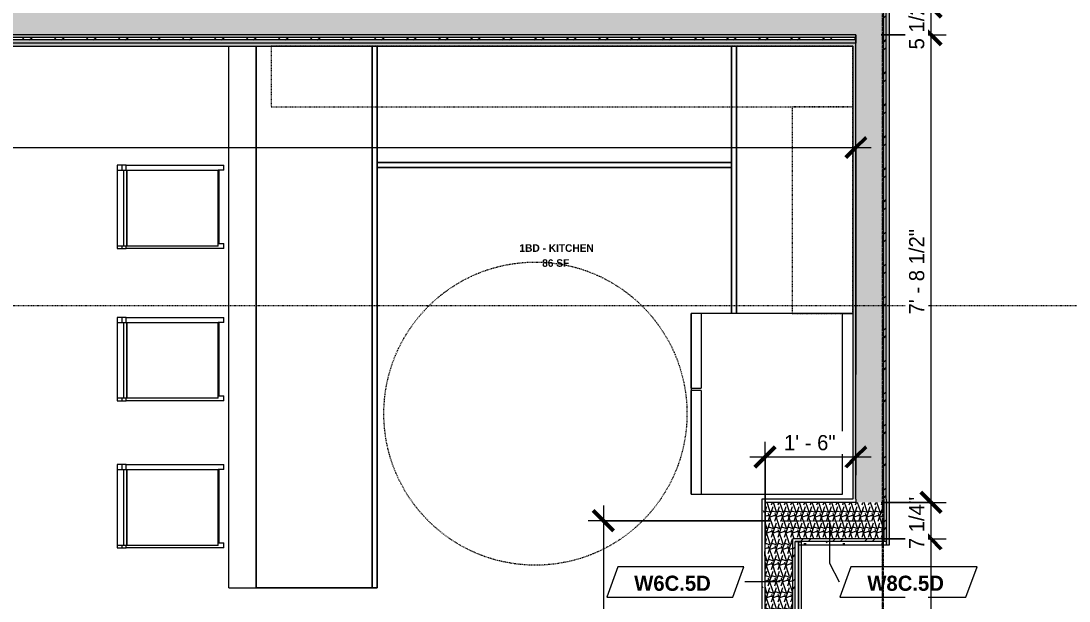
# Model space of a CAD drawing. Header units: inches. Extents: x -4058 to -1781, y 9814 to 12289.
# Drawn here: x -3651.9 to -3444.5, y 11012 to 11126.8 of the extents above; entities that cross this region are included whole.
import ezdxf

# ---------------------------------------------------------------- set-up
doc = ezdxf.new("R2010")
doc.units = ezdxf.units.IN
doc.header["$MEASUREMENT"] = 0
for name, pattern in [('Aligning Line 1_8_', [0.25, 0.125, -0.125]), ('Dash', [0.25, 0.125, -0.125]), ('Dash 3_32_', [0.1875, 0.09375, -0.09375]), ('Grid Line 1_2_', [0.875, 0.5, -0.125, 0.125, -0.125]), ('Grid Line 1_2__2_', [0.875, 0.5, -0.125, 0.125, -0.125])]:
    doc.linetypes.add(name, pattern=pattern)
for name, color, linetype, lineweight in [('0-1', 7, 'Continuous', 5), ('A-ANNO-DIMS', 211, 'Continuous', 9), ('A-ANNO-DIMS-32', 211, 'Continuous', 9), ('A-AREA-IDEN', 2, 'Continuous', 9), ('A-DETL-1', 90, 'Dash 3_32_', 9), ('A-GENM', 5, 'Continuous', 9), ('A-GENM-2', 147, 'Dash', 9), ('A-WALL-1', 7, 'Continuous', 9), ('A-WALL-2', 113, 'Continuous', 9), ('A-WALL-IDEN', 211, 'Continuous', 9), ('A-WALL-PATT-1', 9, 'Continuous', 9), ('G-ANNO-SYMB-1', 147, 'Aligning Line 1_8_', 9), ('I-FURN', 30, 'Continuous', 9), ('I-WALL-1', 1, 'Continuous', 5), ('I-WALL-2', 7, 'Continuous', 9), ('Q-CASE', 31, 'Continuous', 9), ('Q-CASE-HDLN', 31, 'Dash', 9), ('Q-SPCQ', 91, 'Continuous', 9), ('S-GRID-1', 1, 'Grid Line 1_2_', 9), ('S-GRID-2', 1, 'Grid Line 1_2__2_', 30)]:
    doc.layers.add(name, color=color, linetype=linetype, lineweight=lineweight)
doc.styles.add('Century Gothic', font='ufonts.com_century-gothic.ttf', dxfattribs={"height": 3})
doc.styles.add('Century Gothic_B', font='GOTHICB.TTF', dxfattribs={"height": 3})
doc.styles.add('Century Gothic_B_1', font='GOTHICB.TTF', dxfattribs={"height": 1.5})
doc.dimstyles.new('THE_DIMENSION_STRING_2', dxfattribs={"dimscale": 12, "dimtxt": 3.132505, "dimasz": 0.333333, "dimexe": 0.25, "dimexo": 0.166667, "dimgap": 0.041667, "dimtad": 1, "dimdec": 4, "dimrnd": 0.0625, "dimzin": 3, "dimdsep": 46, "dimlunit": 4, "dimtxsty": 'Century Gothic', "dimblk1": 'OBLIQUE', "dimblk2": 'OBLIQUE', "dimsah": 1, "dimcen": 0.09, "dimdle": 0.25, "dimazin": 0, "dimtfac": 1, "dimtdec": 4, "dimtix": 1, "dimtmove": 0, "dimatfit": 3, "dimfxl": 1, "dimtvp": 1, "dimtfill": 1, "dimfrac": 2, "dimtolj": 1, "dimtzin": 0, "dimarcsym": 2})
doc.dimstyles.new('THE_DIMENSION_STRING_4', dxfattribs={"dimscale": 12, "dimtxt": 3.132505, "dimasz": 0.333333, "dimexe": 0.25, "dimexo": 0.166667, "dimgap": 0.041667, "dimtad": 1, "dimdec": 4, "dimrnd": 0.0625, "dimzin": 3, "dimdsep": 46, "dimlunit": 4, "dimtxsty": 'Century Gothic', "dimblk1": 'OBLIQUE', "dimblk2": 'OBLIQUE', "dimsah": 1, "dimcen": 0.09, "dimdle": 0.25, "dimazin": 0, "dimtfac": 1, "dimtdec": 4, "dimtix": 1, "dimtmove": 0, "dimatfit": 3, "dimfxl": 1, "dimtvp": 1, "dimtfill": 1, "dimfrac": 2, "dimtolj": 1, "dimtzin": 0, "dimarcsym": 2})
doc.dimstyles.new('THE_DIMENSION_STRING_5', dxfattribs={"dimscale": 12, "dimtxt": 3.132505, "dimasz": 0.333333, "dimexe": 0.25, "dimexo": 0.166667, "dimgap": 0.041667, "dimtad": 1, "dimdec": 4, "dimrnd": 0.0625, "dimzin": 3, "dimdsep": 46, "dimlunit": 4, "dimtxsty": 'Century Gothic', "dimblk1": 'OBLIQUE', "dimblk2": 'OBLIQUE', "dimsah": 1, "dimcen": 0.09, "dimdle": 0.25, "dimazin": 0, "dimtfac": 1, "dimtdec": 4, "dimtix": 1, "dimtmove": 0, "dimatfit": 3, "dimfxl": 1, "dimtvp": 1, "dimtfill": 1, "dimfrac": 2, "dimtolj": 1, "dimtzin": 0, "dimarcsym": 2})
pattern_1 = [(0, (0, 0), (10.24, 2.56), [0.422, -7.258, 0.422, -7.258, -40.96]), (0, (0, 0), (10.24, 2.56), [-15.36, 0.422, -14.938, 0.422, -7.258, -17.92]), (0, (0, 0), (10.24, 2.56), [-38.4, 0.422, -4.698, 0.422, -12.378]), (120, (3.84, 1.28), (-7.33702503, 7.58810013), [0.422, -7.258, 0.422, -7.258, -40.96]), (120, (3.84, 1.28), (-7.33702503, 7.58810013), [-15.36, 0.422, -14.938, 0.422, -7.258, -17.92]), (120, (3.84, 1.28), (-7.33702503, 7.58810013), [-38.4, 0.422, -4.698, 0.422, -12.378]), (240, (5.12, 6.4), (-2.90297497, -10.14810013), [0.422, -7.258, 0.422, -7.258, -40.96]), (240, (5.12, 6.4), (-2.90297497, -10.14810013), [-15.36, 0.422, -14.938, 0.422, -7.258, -17.92]), (240, (5.12, 6.4), (-2.90297497, -10.14810013), [-38.4, 0.422, -4.698, 0.422, -12.378])]
pattern_2 = [(161.57, (0.16, 0.16), (-1.279773737, -0.000426766), [0, -9.107, 1.011, 0]), (18.43, (-0.16, 0.16), (-1.279773737, 0.000426766), [0, -9.107, 1.011, 0]), (108.43, (0.16, 0.16), (0.639452382, -3.199964008), [3.035, -7.083]), (71.57, (-0.16, 0.16), (0.639452382, 3.199964008), [3.035, -7.083])]
pattern_3 = [(45, (0, 0), (-3.1678384, 3.1678384), []), (45, (0, 4.8), (-3.1678384, 3.1678384), [])]

# ---------------------------------------------------------------- blocks, each defined once
blk = doc.blocks.new('CTR - 1st Phase - Shell_rvt-1-UNITS PLANS - 3RD FLOOR')
at = {"layer": 'S-GRID-1'}
blk.add_line((-3481.32, 9836.18), (-3481.32, 12273), dxfattribs=at)
blk = doc.blocks.new('CTR - 1st Phase - Common Walls_rvt-1-UNITS PLANS - 3RD FLOOR')
at = {"layer": 'A-WALL-PATT-1'}
h = blk.add_hatch(dxfattribs=at)
h.set_pattern_fill('FP_63', color=256, style=0, pattern_type=2)
h.set_pattern_definition(pattern_3)
h.paths.add_polyline_path([(-3480.67, 11023.73), (-3480.67, 11368.74), (-3481.17, 11368.74), (-3481.17, 11023.73)], flags=0)
h = blk.add_hatch(dxfattribs=at)
h.set_pattern_fill('FP_1', color=256, style=0, pattern_type=2)
h.set_pattern_definition(pattern_1)
h.paths.add_polyline_path([(-3480.05, 11023.1), (-3480.05, 11369.24), (-3480.67, 11369.24), (-3480.67, 11023.1)], flags=0)
h = blk.add_hatch(dxfattribs=at)
h.set_pattern_fill('FP_1', color=256, style=0, pattern_type=2)
h.set_pattern_definition(pattern_1)
h.paths.add_polyline_path([(-3486.67, 11032.1), (-3486.67, 11122.38), (-3487.3, 11122.38), (-3487.3, 11032.1)], flags=0)
h.paths.add_polyline_path([(-3486.67, 11130), (-3486.67, 11362.61), (-3487.3, 11362.61), (-3487.29, 11130)], flags=0)
h = blk.add_hatch(dxfattribs=at)
h.set_pattern_fill('FP_5', color=256, style=0, pattern_type=2)
h.set_pattern_definition(pattern_2)
h.paths.add_polyline_path([(-3481.17, 11031.48), (-3481.17, 11363.24), (-3486.67, 11363.24), (-3486.67, 11031.48)], flags=0)
h = blk.add_hatch(dxfattribs=at)
h.set_pattern_fill('FP_5', color=256, style=0, pattern_type=2)
h.set_pattern_definition(pattern_2)
h.paths.add_polyline_path([(-3487.3, 11124), (-3486.67, 11124), (-3486.67, 11129.5), (-3852.47, 11129.5), (-3852.47, 11124), (-3494.85, 11124)], flags=0)
h = blk.add_hatch(dxfattribs=at)
h.set_pattern_fill('FP_63', color=256, style=0, pattern_type=2)
h.set_pattern_definition(pattern_3)
h.paths.add_polyline_path([(-3494.85, 11123), (-3486.67, 11123), (-3486.67, 11123.5), (-3852.47, 11123.5), (-3852.47, 11123), (-3783.41, 11123), (-3783.41, 11123.19), (-3745.41, 11123.19), (-3745.41, 11123), (-3512, 11123)], flags=0)
h = blk.add_hatch(dxfattribs=at)
h.set_pattern_fill('FP_1', color=256, style=0, pattern_type=2)
h.set_pattern_definition(pattern_1)
h.paths.add_polyline_path([(-3486.67, 11122.38), (-3486.67, 11123), (-3745.41, 11123), (-3745.41, 11122.38), (-3487.3, 11122.38)], flags=0)
h.paths.add_polyline_path([(-3783.41, 11122.38), (-3783.41, 11123), (-3852.47, 11123), (-3852.47, 11122.38), (-3803.66, 11122.38)], flags=0)
h = blk.add_hatch(dxfattribs=at)
h.set_pattern_fill('FP_1', color=256, style=0, pattern_type=2)
h.set_pattern_definition(pattern_1)
h.paths.add_polyline_path([(-3487.3, 11121.75), (-3487.3, 11122.38), (-3745.41, 11122.38), (-3745.41, 11121.75), (-3494.85, 11121.75)], flags=0)
h.paths.add_polyline_path([(-3783.41, 11121.75), (-3783.41, 11122.38), (-3852.47, 11122.38), (-3852.47, 11121.75), (-3803.66, 11121.75)], flags=0)
h = blk.add_hatch(dxfattribs=at)
h.set_pattern_fill('FP_1', color=256, style=0, pattern_type=2)
h.set_pattern_definition(pattern_1)
h.paths.add_polyline_path([(-3505.3, 10959.94), (-3504.67, 10959.94), (-3504.67, 10968.44), (-3505.3, 10968.44), (-3505.3, 10966.56)], flags=0)
h.paths.add_polyline_path([(-3505.3, 11008.44), (-3504.67, 11008.44), (-3504.67, 11031.48), (-3505.3, 11031.48), (-3505.3, 11023.1)], flags=0)
h = blk.add_hatch(dxfattribs=at)
h.set_pattern_fill('FP_5', color=256, style=0, pattern_type=2)
h.set_pattern_definition(pattern_2)
h.paths.add_polyline_path([(-3499.17, 11024.23), (-3481.17, 11024.23), (-3481.17, 11031.48), (-3504.67, 11031.48), (-3504.67, 11024.23)], flags=0)
h = blk.add_hatch(dxfattribs=at)
h.set_pattern_fill('FP_5', color=256, style=0, pattern_type=2)
h.set_pattern_definition(pattern_2)
h.paths.add_polyline_path([(-3499.17, 10965.44), (-3499.17, 10968.44), (-3504.67, 10968.44), (-3504.67, 10965.44)], flags=0)
h.paths.add_polyline_path([(-3503.36, 11008.44), (-3499.17, 11008.44), (-3499.17, 11024.23), (-3504.67, 11024.23), (-3504.67, 11008.44)], flags=0)
h = blk.add_hatch(dxfattribs=at)
h.set_pattern_fill('FP_63', color=256, style=0, pattern_type=2)
h.set_pattern_definition(pattern_3)
h.paths.add_polyline_path([(-3498.67, 11023.73), (-3481.17, 11023.73), (-3481.17, 11024.23), (-3499.17, 11024.23), (-3499.17, 11023.73)], flags=0)
h = blk.add_hatch(dxfattribs=at)
h.set_pattern_fill('FP_63', color=256, style=0, pattern_type=2)
h.set_pattern_definition(pattern_3)
h.paths.add_polyline_path([(-3499.17, 10965.94), (-3498.67, 10965.94), (-3498.67, 10968.44), (-3499.17, 10968.44), (-3499.17, 10966.56)], flags=0)
h.paths.add_polyline_path([(-3498.67, 11008.44), (-3498.67, 11023.73), (-3499.17, 11023.73), (-3499.17, 11008.44)], flags=0)
h = blk.add_hatch(dxfattribs=at)
h.set_pattern_fill('FP_1', color=256, style=0, pattern_type=2)
h.set_pattern_definition(pattern_1)
h.paths.add_polyline_path([(-3498.05, 10966.56), (-3498.05, 10968.44), (-3498.67, 10968.44), (-3498.67, 10966.56)], flags=0)
h.paths.add_polyline_path([(-3498.67, 11008.44), (-3498.05, 11008.44), (-3498.05, 11023.73), (-3498.67, 11023.73), (-3498.67, 11023.1)], flags=0)
h = blk.add_hatch(dxfattribs=at)
h.set_pattern_fill('FP_1', color=256, style=0, pattern_type=2)
h.set_pattern_definition(pattern_1)
h.paths.add_polyline_path([(-3494.85, 11023.1), (-3480.67, 11023.1), (-3480.67, 11023.73), (-3498.05, 11023.73), (-3498.05, 11023.1)], flags=0)
at = {"layer": 'I-WALL-1'}
blk.add_hatch(color=256, dxfattribs=at).paths.add_polyline_path([(-3486.67, 11123.5), (-3486.67, 11124), (-3852.47, 11124), (-3852.47, 11123.5), (-3487.3, 11123.5)], flags=0)
at = {"layer": 'A-WALL-1'}
for p, q in [((-3481.17, 11032.1), (-3481.17, 11362.61)), ((-3480.67, 11032.1), (-3480.67, 11362.61)), ((-3487.3, 11124), (-3852.47, 11124)), ((-3486.67, 11124), (-3487.3, 11124)), ((-3486.67, 11124), (-3486.67, 11123.5)), ((-3486.67, 11123.5), (-3486.67, 11124)), ((-3487.3, 11123.5), (-3852.47, 11123.5)), ((-3487.3, 11123), (-3745.41, 11123)), ((-3487.3, 11122.38), (-3745.41, 11122.38)), ((-3486.67, 11123.5), (-3487.3, 11123.5)), ((-3486.67, 11123), (-3487.3, 11123)), ((-3486.67, 11122.38), (-3487.3, 11122.38)), ((-3486.67, 11123.5), (-3486.67, 11123)), ((-3486.67, 11123), (-3486.67, 11123.5)), ((-3486.67, 11123), (-3486.67, 11122.38)), ((-3486.67, 11122.38), (-3486.67, 11123)), ((-3486.67, 11032.1), (-3486.67, 11122.38)), ((-3504.67, 11024.23), (-3504.67, 11031.48)), ((-3486.67, 11031.48), (-3504.67, 11031.48)), ((-3486.67, 11032.1), (-3486.67, 11031.48)), ((-3481.17, 11032.1), (-3481.17, 11031.48)), ((-3481.17, 11031.48), (-3481.17, 11024.23)), ((-3480.67, 11032.1), (-3480.67, 11023.73)), ((-3504.67, 11023.1), (-3504.67, 11024.23)), ((-3504.67, 11008.44), (-3504.67, 11023.1)), ((-3499.17, 11023.73), (-3499.17, 11024.23)), ((-3481.17, 11024.23), (-3499.17, 11024.23)), ((-3499.17, 11023.1), (-3499.17, 11023.73)), ((-3499.17, 11008.44), (-3499.17, 11023.1)), ((-3498.67, 11023.73), (-3498.05, 11023.73)), ((-3498.67, 11023.1), (-3498.67, 11023.73)), ((-3498.05, 11023.73), (-3498.67, 11023.73)), ((-3498.67, 11008.44), (-3498.67, 11023.1)), ((-3498.05, 11023.1), (-3498.05, 11023.73)), ((-3481.17, 11023.73), (-3498.05, 11023.73)), ((-3481.17, 11024.23), (-3481.17, 11023.73)), ((-3480.67, 11023.73), (-3481.17, 11023.73)), ((-3480.67, 11023.73), (-3481.17, 11023.73)), ((-3480.67, 11023.73), (-3480.67, 11023.1))]:
    blk.add_line(p, q, dxfattribs=at)
at = {"layer": 'G-ANNO-SYMB-1'}
blk.add_line((-1871.64, 11070.38), (-4009.54, 11070.38), dxfattribs=at)
at = {"layer": 'I-WALL-2'}
for p, q in [((-3480.05, 11032.1), (-3480.05, 11362.61)), ((-3745.41, 11121.75), (-3487.3, 11121.75)), ((-3487.3, 11121.75), (-3487.3, 11032.1)), ((-3487.3, 11032.1), (-3505.3, 11032.1)), ((-3505.3, 11032.1), (-3505.3, 11031.48)), ((-3505.3, 11031.48), (-3505.3, 11023.1)), ((-3480.05, 11023.1), (-3480.05, 11032.1)), ((-3505.3, 11023.1), (-3505.3, 11008.44)), ((-3498.05, 11023.6), (-3498.05, 11008.44)), ((-3497.42, 11023.6), (-3498.05, 11023.6)), ((-3498.05, 11008.44), (-3498.05, 11023.1)), ((-3498.05, 11023.1), (-3480.67, 11023.1)), ((-3497.42, 11008.44), (-3497.42, 11023.6)), ((-3480.67, 11023.1), (-3480.05, 11023.1))]:
    blk.add_line(p, q, dxfattribs=at)
blk = doc.blocks.new('CTR - 1st Phase - Structure_rvt-1-UNITS PLANS - 3RD FLOOR')
at = {"layer": 'S-GRID-2'}
blk.add_line((-3481.32, 9814.03), (-3481.32, 12247.5), dxfattribs=at)
blk = doc.blocks.new('Bar_Stool_6722_1_ - Bar_Stool_6722_1_-1229311-UNITS PLANS - 3RD FLOOR')
at = {"layer": 'I-FURN'}
for p, q in [((0, 19.21), (0, 21.13)), ((1, 21.13), (0, 21.13)), ((1, 21.13), (1, 20.14)), ((15.5, 20.14), (15.5, 21.13)), ((16.5, 21.13), (15.5, 21.13)), ((16.5, 21.13), (16.5, 19.21)), ((0, 17.72), (0, 19.21)), ((1, 20.14), (15.5, 20.14)), ((1, 20.14), (1, 20.06)), ((1, 20.06), (1, 19.99)), ((16, 20), (1, 20)), ((1, 19.89), (1, 19.99)), ((1, 17.63), (1, 19.89)), ((15.5, 20.06), (15.5, 20.14)), ((15.5, 19.99), (15.5, 20.06)), ((16, 19.99), (16, 19.89)), ((16, 19.89), (16, 17.63)), ((16.5, 19.21), (16.5, 17.72)), ((0, 1.78), (0, 17.72)), ((1, 2.03), (1, 17.63)), ((16, 17.63), (16, 2.03)), ((16.5, 17.72), (16.5, 1.78)), ((1, 1.78), (0, 1.78)), ((0, 1.78), (0, 0.98)), ((1, 0.98), (0, 0.98)), ((0, 0.98), (0, 0)), ((0, 0), (1, 0)), ((1, 1.91), (1, 2.03)), ((16, 2.03), (1, 2.03)), ((1, 1.24), (1, 1.91)), ((16, 1.91), (1, 1.91)), ((1, 0), (1, 1.24)), ((1, 1.24), (16, 1.24)), ((16, 2.03), (16, 1.91)), ((16, 1.91), (16, 1.24)), ((16.5, 1.78), (16, 1.78)), ((16, 1.24), (16, 0)), ((16.5, 0.98), (16, 0.98)), ((16, 0), (16.5, 0)), ((16.5, 0.98), (16.5, 1.78)), ((16.5, 0), (16.5, 0.98)), ((1, 0), (16, 0))]:
    blk.add_line(p, q, dxfattribs=at)
blk = doc.blocks.new('OD_CW_Upper Cabinet - OD_CW_Upper Cabinet-3856831-UNITS PLANS - 3RD FLOOR')
at = {"layer": 'Q-CASE-HDLN'}
for p, q in [((115.86, 24), (0.74, 24)), ((0.74, 24), (0.74, 12)), ((115.86, 12), (115.86, 24)), ((0.74, 12), (115.86, 12))]:
    blk.add_line(p, q, dxfattribs=at)
blk = doc.blocks.new('OD_CW_Base Cabinet - OD_CW_Base Cabinet-3857755-UNITS PLANS - 3RD FLOOR')
at = {"layer": 'Q-CASE'}
for p, q in [((70.86, 0), (70.86, 24)), ((70.86, 24), (70.86, 1)), ((0.74, 1), (70.86, 1)), ((70.86, 1), (0.74, 1)), ((0.74, 0), (70.86, 0)), ((70.86, 0), (0.74, 0)), ((70.86, 1), (70.86, 0))]:
    blk.add_line(p, q, dxfattribs=at)
blk = doc.blocks.new('OD_CW_Base Cabinet - OD_CW_Base Cabinet-3870381-UNITS PLANS - 3RD FLOOR')
at = {"layer": 'Q-CASE'}
for p, q in [((107.93, 24), (0.74, 24)), ((0.74, 24), (0.74, 0)), ((0.74, 1), (0.74, 24)), ((0.74, 24), (107.93, 24)), ((0.74, 0), (0.74, 1)), ((0.74, 1), (107.93, 1)), ((107.93, 1), (0.74, 1)), ((0.74, 0), (107.93, 0)), ((107.93, 0), (0.74, 0))]:
    blk.add_line(p, q, dxfattribs=at)
blk = doc.blocks.new('ADA Clearances - 5ft Circle-2253126-UNITS PLANS - 3RD FLOOR')
at = {"layer": 'A-GENM-2'}
blk.add_circle((0, 0), 30, dxfattribs=at)
blk = doc.blocks.new('OD_CW_Upper Cabinet - OD_CW_Upper Cabinet-3876458-UNITS PLANS - 3RD FLOOR')
at = {"layer": 'Q-CASE-HDLN'}
for p, q in [((41.64, 24), (0.74, 24)), ((0.74, 24), (0.74, 12)), ((41.64, 12), (41.64, 24)), ((0.74, 12), (41.64, 12))]:
    blk.add_line(p, q, dxfattribs=at)
blk = doc.blocks.new('OD_CW_Base Cabinet - OD_CW_Base Cabinet-V74-UNITS PLANS - 3RD FLOOR')
at = {"layer": 'Q-CASE'}
for p, q in [((53.64, 22), (53.64, 24)), ((53.64, 24), (53.64, 22)), ((0.74, 1), (53.64, 1)), ((53.64, 1), (0.74, 1)), ((0.74, 0), (53.64, 0)), ((53.64, 0), (0.74, 0))]:
    blk.add_line(p, q, dxfattribs=at)
blk = doc.blocks.new('Refrigerator_-_Side-by-Side_6047 - 36_ X 30_-345559-UNITS PLANS - 3RD FLOOR')
at = {"layer": 'Q-SPCQ'}
for p, q in [((17.87, 14.42), (-17.88, 14.42)), ((-17.88, 14.42), (-17.88, -15.58)), ((17.87, -15.58), (17.87, 14.42)), ((-17.88, -13.58), (-3.13, -13.58)), ((-17.88, -13.58), (-17.88, -15.58)), ((-3.13, -15.58), (-3.13, -13.58)), ((-2.63, -13.58), (17.87, -13.58)), ((-2.63, -13.58), (-2.63, -15.58)), ((17.87, -15.58), (17.87, -13.58)), ((-17.88, -15.58), (17.87, -15.58)), ((-3.13, -15.58), (-17.88, -15.58)), ((17.87, -15.58), (-2.63, -15.58))]:
    blk.add_line(p, q, dxfattribs=at)
blk = doc.blocks.new('Wall Tag - Arch Wall-3956453-UNITS PLANS - 3RD FLOOR')
at = {"layer": 'A-WALL-IDEN'}
for p, q in [((-0.3561, 0.0937), (-0.4244, -0.0937)), ((0.4244, 0.0937), (-0.3561, 0.0937)), ((0.3561, -0.0937), (0.4244, 0.0937)), ((-0.4244, -0.0937), (0.3561, -0.0937))]:
    blk.add_line(p, q, dxfattribs=at)
blk = doc.blocks.new('DIMBLOCK403-UNITS PLANS - 3RD FLOOR')
at = {"layer": 'A-ANNO-DIMS-32'}
for p, q in [((-3536.67, 11030.85), (-3536.67, 10961.69)), ((-3503.67, 11027.85), (-3539.67, 11027.85)), ((-3536.67, 11027.85), (-3503.67, 11027.85)), ((-3521.67, 10961.69), (-3539.67, 10961.69)), ((-3536.67, 10961.69), (-3521.67, 10961.69))]:
    blk.add_line(p, q, dxfattribs=at)
at = {"layer": 'A-ANNO-DIMS-32', "lineweight": 50}
for p, q in [((-3536.67, 11027.85), (-3538.67, 11029.85)), ((-3536.67, 11027.85), (-3534.67, 11025.85)), ((-3536.67, 10961.69), (-3538.67, 10963.69)), ((-3536.67, 10961.69), (-3534.67, 10959.69))]:
    blk.add_line(p, q, dxfattribs=at)
at = {"layer": 'A-ANNO-DIMS-32', "color": 0, "insert": (-3541.02, 10984.53), "char_height": 3, "width": 24.5827, "attachment_point": 1, "rotation": 90, "line_spacing_factor": 0.984502, "style": 'Century Gothic', "bg_fill": 3, "box_fill_scale": 1.25, "bg_fill_color": 256, "bg_fill_true_color": 13158600, "bg_fill_transparency": 0}
blk.add_mtext('5\' - 6 3/16"', dxfattribs=at)
blk = doc.blocks.new('_Oblique')
at = {"color": 0, "linetype": 'ByBlock', "lineweight": -2}
blk.add_line((-0.5, -0.5), (0.5, 0.5), dxfattribs=at)
blk = doc.blocks.new('DIMBLOCK866-UNITS PLANS - 3RD FLOOR')
at = {"layer": 'A-ANNO-DIMS-32'}
for p, q in [((-3852.47, 10981.19), (-3852.47, 11104.71)), ((-3486.67, 11056.78), (-3486.67, 11104.71)), ((-3855.47, 11101.71), (-3483.67, 11101.71)), ((-3852.47, 11101.71), (-3852.47, 10981.19)), ((-3486.67, 11101.71), (-3486.67, 11056.78))]:
    blk.add_line(p, q, dxfattribs=at)
at = {"layer": 'A-ANNO-DIMS-32', "lineweight": 50}
for p, q in [((-3852.47, 11101.71), (-3850.47, 11103.71)), ((-3486.67, 11101.71), (-3484.67, 11103.71)), ((-3852.47, 11101.71), (-3854.47, 11099.71)), ((-3486.67, 11101.71), (-3488.67, 11099.71))]:
    blk.add_line(p, q, dxfattribs=at)
at = {"layer": 'A-ANNO-DIMS-32', "color": 0, "insert": (-3682.15, 11106.06), "char_height": 3, "width": 30.1914, "attachment_point": 1, "line_spacing_factor": 0.984502, "style": 'Century Gothic', "bg_fill": 3, "box_fill_scale": 1.25, "bg_fill_color": 256, "bg_fill_true_color": 13158600, "bg_fill_transparency": 0}
blk.add_mtext('30\' - 5 13/16"', dxfattribs=at)
blk = doc.blocks.new('DIMBLOCK867-UNITS PLANS - 3RD FLOOR')
at = {"layer": 'A-ANNO-DIMS-32'}
for p, q in [((-3504.67, 11023.85), (-3504.67, 11043.46)), ((-3486.67, 11036.85), (-3486.67, 11043.46)), ((-3507.67, 11040.46), (-3483.67, 11040.46)), ((-3504.67, 11040.46), (-3504.67, 11023.85)), ((-3486.67, 11040.46), (-3486.67, 11036.85))]:
    blk.add_line(p, q, dxfattribs=at)
at = {"layer": 'A-ANNO-DIMS-32', "lineweight": 50}
for p, q in [((-3504.67, 11040.46), (-3502.67, 11042.46)), ((-3486.67, 11040.46), (-3484.67, 11042.46)), ((-3504.67, 11040.46), (-3506.67, 11038.46)), ((-3486.67, 11040.46), (-3488.67, 11038.46))]:
    blk.add_line(p, q, dxfattribs=at)
at = {"layer": 'A-ANNO-DIMS-32', "color": 0, "insert": (-3500.92, 11044.8), "char_height": 3, "width": 12.5897, "attachment_point": 1, "line_spacing_factor": 0.984502, "style": 'Century Gothic', "bg_fill": 3, "box_fill_scale": 1.25, "bg_fill_color": 256, "bg_fill_true_color": 13158600, "bg_fill_transparency": 0}
blk.add_mtext('1\' - 6"', dxfattribs=at)
blk = doc.blocks.new('DIMBLOCK1106-UNITS PLANS - 3RD FLOOR')
at = {"layer": 'A-ANNO-DIMS-32', "lineweight": 50}
for p, q in [((-3471.8, 11024.23), (-3473.8, 11026.23)), ((-3471.8, 11024.23), (-3469.8, 11022.23)), ((-3471.8, 10965.44), (-3473.8, 10967.44)), ((-3471.8, 10965.44), (-3469.8, 10963.44))]:
    blk.add_line(p, q, dxfattribs=at)
at = {"layer": 'A-ANNO-DIMS-32'}
for p, q in [((-3481.67, 11024.23), (-3468.8, 11024.23)), ((-3471.8, 11024.23), (-3481.67, 11024.23)), ((-3471.8, 10965.44), (-3471.8, 11024.23)), ((-3481.67, 10965.44), (-3468.8, 10965.44)), ((-3471.8, 10965.44), (-3481.67, 10965.44))]:
    blk.add_line(p, q, dxfattribs=at)
at = {"layer": 'A-ANNO-DIMS-32', "color": 0, "insert": (-3476.15, 10982.25), "char_height": 3, "width": 30.1914, "attachment_point": 1, "rotation": 90, "line_spacing_factor": 0.984502, "style": 'Century Gothic', "bg_fill": 3, "box_fill_scale": 1.25, "bg_fill_color": 256, "bg_fill_true_color": 13158600, "bg_fill_transparency": 0}
blk.add_mtext('4\' - 10 13/16"', dxfattribs=at)
blk = doc.blocks.new('DIMBLOCK1107-UNITS PLANS - 3RD FLOOR')
at = {"layer": 'A-ANNO-DIMS-32', "lineweight": 50}
for p, q in [((-3471.8, 11031.48), (-3473.8, 11033.48)), ((-3471.8, 11031.48), (-3469.8, 11029.48)), ((-3471.8, 11024.23), (-3473.8, 11026.23)), ((-3471.8, 11024.23), (-3469.8, 11022.23))]:
    blk.add_line(p, q, dxfattribs=at)
at = {"layer": 'A-ANNO-DIMS-32'}
for p, q in [((-3481.67, 11031.48), (-3468.8, 11031.48)), ((-3471.8, 11031.48), (-3481.67, 11031.48)), ((-3471.8, 11024.23), (-3471.8, 11031.48)), ((-3481.67, 11024.23), (-3468.8, 11024.23)), ((-3471.8, 11024.23), (-3481.67, 11024.23))]:
    blk.add_line(p, q, dxfattribs=at)
at = {"layer": 'A-ANNO-DIMS-32', "color": 0, "insert": (-3476.15, 11022.21), "char_height": 3, "width": 13.5444, "attachment_point": 1, "rotation": 90, "line_spacing_factor": 0.984502, "style": 'Century Gothic', "bg_fill": 3, "box_fill_scale": 1.25, "bg_fill_color": 256, "bg_fill_true_color": 13158600, "bg_fill_transparency": 0}
blk.add_mtext('7 1/4"', dxfattribs=at)
blk = doc.blocks.new('DIMBLOCK1108-UNITS PLANS - 3RD FLOOR')
at = {"layer": 'A-ANNO-DIMS-32'}
for p, q in [((-3481.67, 11124), (-3468.8, 11124)), ((-3471.8, 11124), (-3481.67, 11124)), ((-3471.8, 11031.48), (-3471.8, 11124)), ((-3481.67, 11031.48), (-3468.8, 11031.48)), ((-3471.8, 11031.48), (-3481.67, 11031.48))]:
    blk.add_line(p, q, dxfattribs=at)
at = {"layer": 'A-ANNO-DIMS-32', "lineweight": 50}
for p, q in [((-3471.8, 11124), (-3473.8, 11126)), ((-3471.8, 11124), (-3469.8, 11122)), ((-3471.8, 11031.48), (-3473.8, 11033.48)), ((-3471.8, 11031.48), (-3469.8, 11029.48))]:
    blk.add_line(p, q, dxfattribs=at)
at = {"layer": 'A-ANNO-DIMS-32', "color": 0, "insert": (-3476.15, 11068.67), "char_height": 3, "width": 21.7784, "attachment_point": 1, "rotation": 90, "line_spacing_factor": 0.984502, "style": 'Century Gothic', "bg_fill": 3, "box_fill_scale": 1.25, "bg_fill_color": 256, "bg_fill_true_color": 13158600, "bg_fill_transparency": 0}
blk.add_mtext('7\' - 8 1/2"', dxfattribs=at)
blk = doc.blocks.new('DIMBLOCK1109-UNITS PLANS - 3RD FLOOR')
at = {"layer": 'A-ANNO-DIMS-32', "lineweight": 50}
for p, q in [((-3471.8, 11129.5), (-3473.8, 11131.5)), ((-3471.8, 11129.5), (-3469.8, 11127.5)), ((-3471.8, 11124), (-3473.8, 11126)), ((-3471.8, 11124), (-3469.8, 11122))]:
    blk.add_line(p, q, dxfattribs=at)
at = {"layer": 'A-ANNO-DIMS-32'}
for p, q in [((-3481.67, 11129.5), (-3468.8, 11129.5)), ((-3471.8, 11129.5), (-3481.67, 11129.5)), ((-3471.8, 11124), (-3471.8, 11129.5)), ((-3481.67, 11124), (-3468.8, 11124)), ((-3471.8, 11124), (-3481.67, 11124))]:
    blk.add_line(p, q, dxfattribs=at)
at = {"layer": 'A-ANNO-DIMS-32', "color": 0, "insert": (-3476.15, 11121.11), "char_height": 3, "width": 13.5444, "attachment_point": 1, "rotation": 90, "line_spacing_factor": 0.984502, "style": 'Century Gothic', "bg_fill": 3, "box_fill_scale": 1.25, "bg_fill_color": 256, "bg_fill_true_color": 13158600, "bg_fill_transparency": 0}
blk.add_mtext('5 1/2"', dxfattribs=at)

msp = doc.modelspace()

# ---------------------------------------------------------------- linework, layer by layer
at = {"layer": 'A-DETL-1'}
for p, q in [((-3486.67374, 11052.77972), (-3486.67374, 11054.77972)), ((-3486.67374, 11033.8519), (-3486.67374, 11034.8519)), ((-3501.67374, 11027.8519), (-3483.67374, 11027.8519)), ((-3504.67374, 11020.8519), (-3504.67374, 11021.8519))]:
    msp.add_line(p, q, dxfattribs=at)
at = {"layer": 'A-WALL-2'}
for q in [(-3610.79874, 11121.7519), (-3605.42374, 11014.5644)]:
    msp.add_line((-3610.79874, 11014.5644), q, dxfattribs=at)
at = {"layer": 'A-WALL-IDEN'}
for p, q in [((-3491.88386, 11027.6019), (-3491.88386, 11019.42401)), ((-3491.88386, 11019.42401), (-3490.01546, 11015.7269)), ((-3501.67374, 11015.7269), (-3508.69542, 11015.7269))]:
    msp.add_line(p, q, dxfattribs=at)

# ---------------------------------------------------------------- block references
at = {"layer": '0-1'}
for name in ['CTR - 1st Phase - Shell_rvt-1-UNITS PLANS - 3RD FLOOR', 'CTR - 1st Phase - Structure_rvt-1-UNITS PLANS - 3RD FLOOR', 'CTR - 1st Phase - Common Walls_rvt-1-UNITS PLANS - 3RD FLOOR']:
    msp.add_blockref(name, (0, 0), dxfattribs=at)
at = {"layer": 'A-GENM', "rotation": 89.99999999980326}
msp.add_blockref('ADA Clearances - 5ft Circle-2253126-UNITS PLANS - 3RD FLOOR', (-3550.11124, 11049.0394), dxfattribs=at)
at = {"layer": 'A-WALL-IDEN', "xscale": 31.99999999999999, "yscale": 31.99999999999999, "zscale": 31.99999999999999}
for p in [(-3522.42713, 11015.7269), (-3476.28376, 11015.7269)]:
    msp.add_blockref('Wall Tag - Arch Wall-3956453-UNITS PLANS - 3RD FLOOR', p, dxfattribs=at)
at = {"layer": 'I-FURN', "rotation": 270.0000000000945}
for p in [(-3632.92374, 11098.19574), (-3632.92374, 11068.07442), (-3632.92374, 11038.95311)]:
    msp.add_blockref('Bar_Stool_6722_1_ - Bar_Stool_6722_1_-1229311-UNITS PLANS - 3RD FLOOR', p, dxfattribs=at)
at = {"layer": 'Q-CASE'}
for name, p, rotation in [('OD_CW_Base Cabinet - OD_CW_Base Cabinet-3870381-UNITS PLANS - 3RD FLOOR', (-3581.42374, 11013.82669), 90.00000000000152), ('OD_CW_Base Cabinet - OD_CW_Base Cabinet-V74-UNITS PLANS - 3RD FLOOR', (-3511.29874, 11122.4896), 269.9999999999987), ('OD_CW_Upper Cabinet - OD_CW_Upper Cabinet-3876458-UNITS PLANS - 3RD FLOOR', (-3511.29874, 11110.4896), 269.9999999999961)]:
    msp.add_blockref(name, p, dxfattribs=dict(at, rotation=rotation))
for name, p in [('OD_CW_Upper Cabinet - OD_CW_Upper Cabinet-3856831-UNITS PLANS - 3RD FLOOR', (-3603.16144, 11097.7519)), ('OD_CW_Base Cabinet - OD_CW_Base Cabinet-3857755-UNITS PLANS - 3RD FLOOR', (-3582.16144, 11097.7519))]:
    msp.add_blockref(name, p, dxfattribs=at)
at = {"layer": 'Q-SPCQ', "rotation": 269.9999999999973}
msp.add_blockref('Refrigerator_-_Side-by-Side_6047 - 36_ X 30_-345559-UNITS PLANS - 3RD FLOOR', (-3503.72094, 11050.9769), dxfattribs=at)

# ---------------------------------------------------------------- texts
at = {"layer": 'A-WALL-IDEN', "char_height": 3, "width": 19.594, "attachment_point": 1, "style": 'Century Gothic_B'}
for s, insert in [('W6C.5D', (-3530.56273, 11016.97443)), ('W8C.5D', (-3484.41936, 11016.97443))]:
    msp.add_mtext(s, dxfattribs=dict(at, insert=insert))

# ---------------------------------------------------------------- next in the draw order: dimensions: what is measured, and where the dimension line sits
at = {"layer": 'A-ANNO-DIMS'}
dim = msp.add_linear_dim(base=(-3536.67199, 10961.6894), p1=(-3501.67374, 11027.8519), p2=(-3519.67374, 10961.6894), angle=90, dimstyle='THE_DIMENSION_STRING_2', override={"dimpost": '<>', "dimfxl": 68.567313}, dxfattribs=at)
dim.commit()
dim.dimension.update_dxf_attribs({"geometry": 'DIMBLOCK403-UNITS PLANS - 3RD FLOOR', "text_midpoint": (-3538.91366, 10994.77065)})

# ---------------------------------------------------------------- next in the draw order: dimensions: what is measured, and where the dimension line sits
dim = msp.add_linear_dim(base=(-3486.67374, 11101.70997), p1=(-3852.47374, 10979.1894), p2=(-3486.67374, 11054.77972), dimstyle='THE_DIMENSION_STRING_4', override={"dimpost": '<>', "dimfxl": 373.528495}, dxfattribs=at)
dim.commit()
dim.dimension.update_dxf_attribs({"geometry": 'DIMBLOCK866-UNITS PLANS - 3RD FLOOR', "text_midpoint": (-3669.57374, 11103.95164)})

# ---------------------------------------------------------------- next in the draw order: texts
at = {"layer": 'A-AREA-IDEN', "char_height": 1.5, "attachment_point": 1, "style": 'Century Gothic_B_1'}
for s, insert, width in [('1BD - KITCHEN', (-3553.27378, 11082.55972), 16.665), ('86 SF', (-3548.77615, 11079.59802), 5.757)]:
    msp.add_mtext(s, dxfattribs=dict(at, insert=insert, width=width))

# ---------------------------------------------------------------- next in the draw order: dimensions: what is measured, and where the dimension line sits
at = {"layer": 'A-ANNO-DIMS'}
dim = msp.add_linear_dim(base=(-3486.67374, 11040.45535), p1=(-3504.67374, 11021.8519), p2=(-3486.67374, 11034.8519), dimstyle='THE_DIMENSION_STRING_4', override={"dimpost": '<>', "dimfxl": 22.203603}, dxfattribs=at)
dim.commit()
dim.dimension.update_dxf_attribs({"geometry": 'DIMBLOCK867-UNITS PLANS - 3RD FLOOR', "text_midpoint": (-3495.67374, 11042.5308)})

# ---------------------------------------------------------------- next in the draw order: dimensions: what is measured, and where the dimension line sits
dim = msp.add_linear_dim(base=(-3471.80166, 11024.2269), p1=(-3483.67374, 10965.4394), p2=(-3483.67374, 11024.2269), angle=90, dimstyle='THE_DIMENSION_STRING_5', override={"dimpost": '<>', "dimfxl": 58.7875}, dxfattribs=at)
dim.commit()
dim.dimension.update_dxf_attribs({"geometry": 'DIMBLOCK1106-UNITS PLANS - 3RD FLOOR', "text_midpoint": (-3474.04334, 10994.83315)})

# ---------------------------------------------------------------- next in the draw order: dimensions: what is measured, and where the dimension line sits
dim = msp.add_linear_dim(base=(-3471.80166, 11031.4769), p1=(-3483.67374, 11024.2269), p2=(-3483.67374, 11031.4769), angle=90, dimstyle='THE_DIMENSION_STRING_5', override={"dimpost": '<>', "dimfxl": 7.25}, dxfattribs=at)
dim.commit()
dim.dimension.update_dxf_attribs({"geometry": 'DIMBLOCK1107-UNITS PLANS - 3RD FLOOR', "text_midpoint": (-3474.04334, 11027.8519)})

# ---------------------------------------------------------------- next in the draw order: dimensions: what is measured, and where the dimension line sits
dim = msp.add_linear_dim(base=(-3471.80166, 11124.0019), p1=(-3483.67374, 11031.4769), p2=(-3483.67374, 11124.0019), angle=90, dimstyle='THE_DIMENSION_STRING_5', override={"dimpost": '<>', "dimfxl": 92.525}, dxfattribs=at)
dim.commit()
dim.dimension.update_dxf_attribs({"geometry": 'DIMBLOCK1108-UNITS PLANS - 3RD FLOOR', "text_midpoint": (-3474.04334, 11077.7394)})

# ---------------------------------------------------------------- next in the draw order: dimensions: what is measured, and where the dimension line sits
dim = msp.add_linear_dim(base=(-3471.80166, 11129.5019), p1=(-3483.67374, 11124.0019), p2=(-3483.67374, 11129.5019), angle=90, dimstyle='THE_DIMENSION_STRING_5', override={"dimpost": '<>', "dimfxl": 5.5}, dxfattribs=at)
dim.commit()
dim.dimension.update_dxf_attribs({"geometry": 'DIMBLOCK1109-UNITS PLANS - 3RD FLOOR', "text_midpoint": (-3474.04334, 11126.7519)})

doc.saveas('drawing.dxf')
